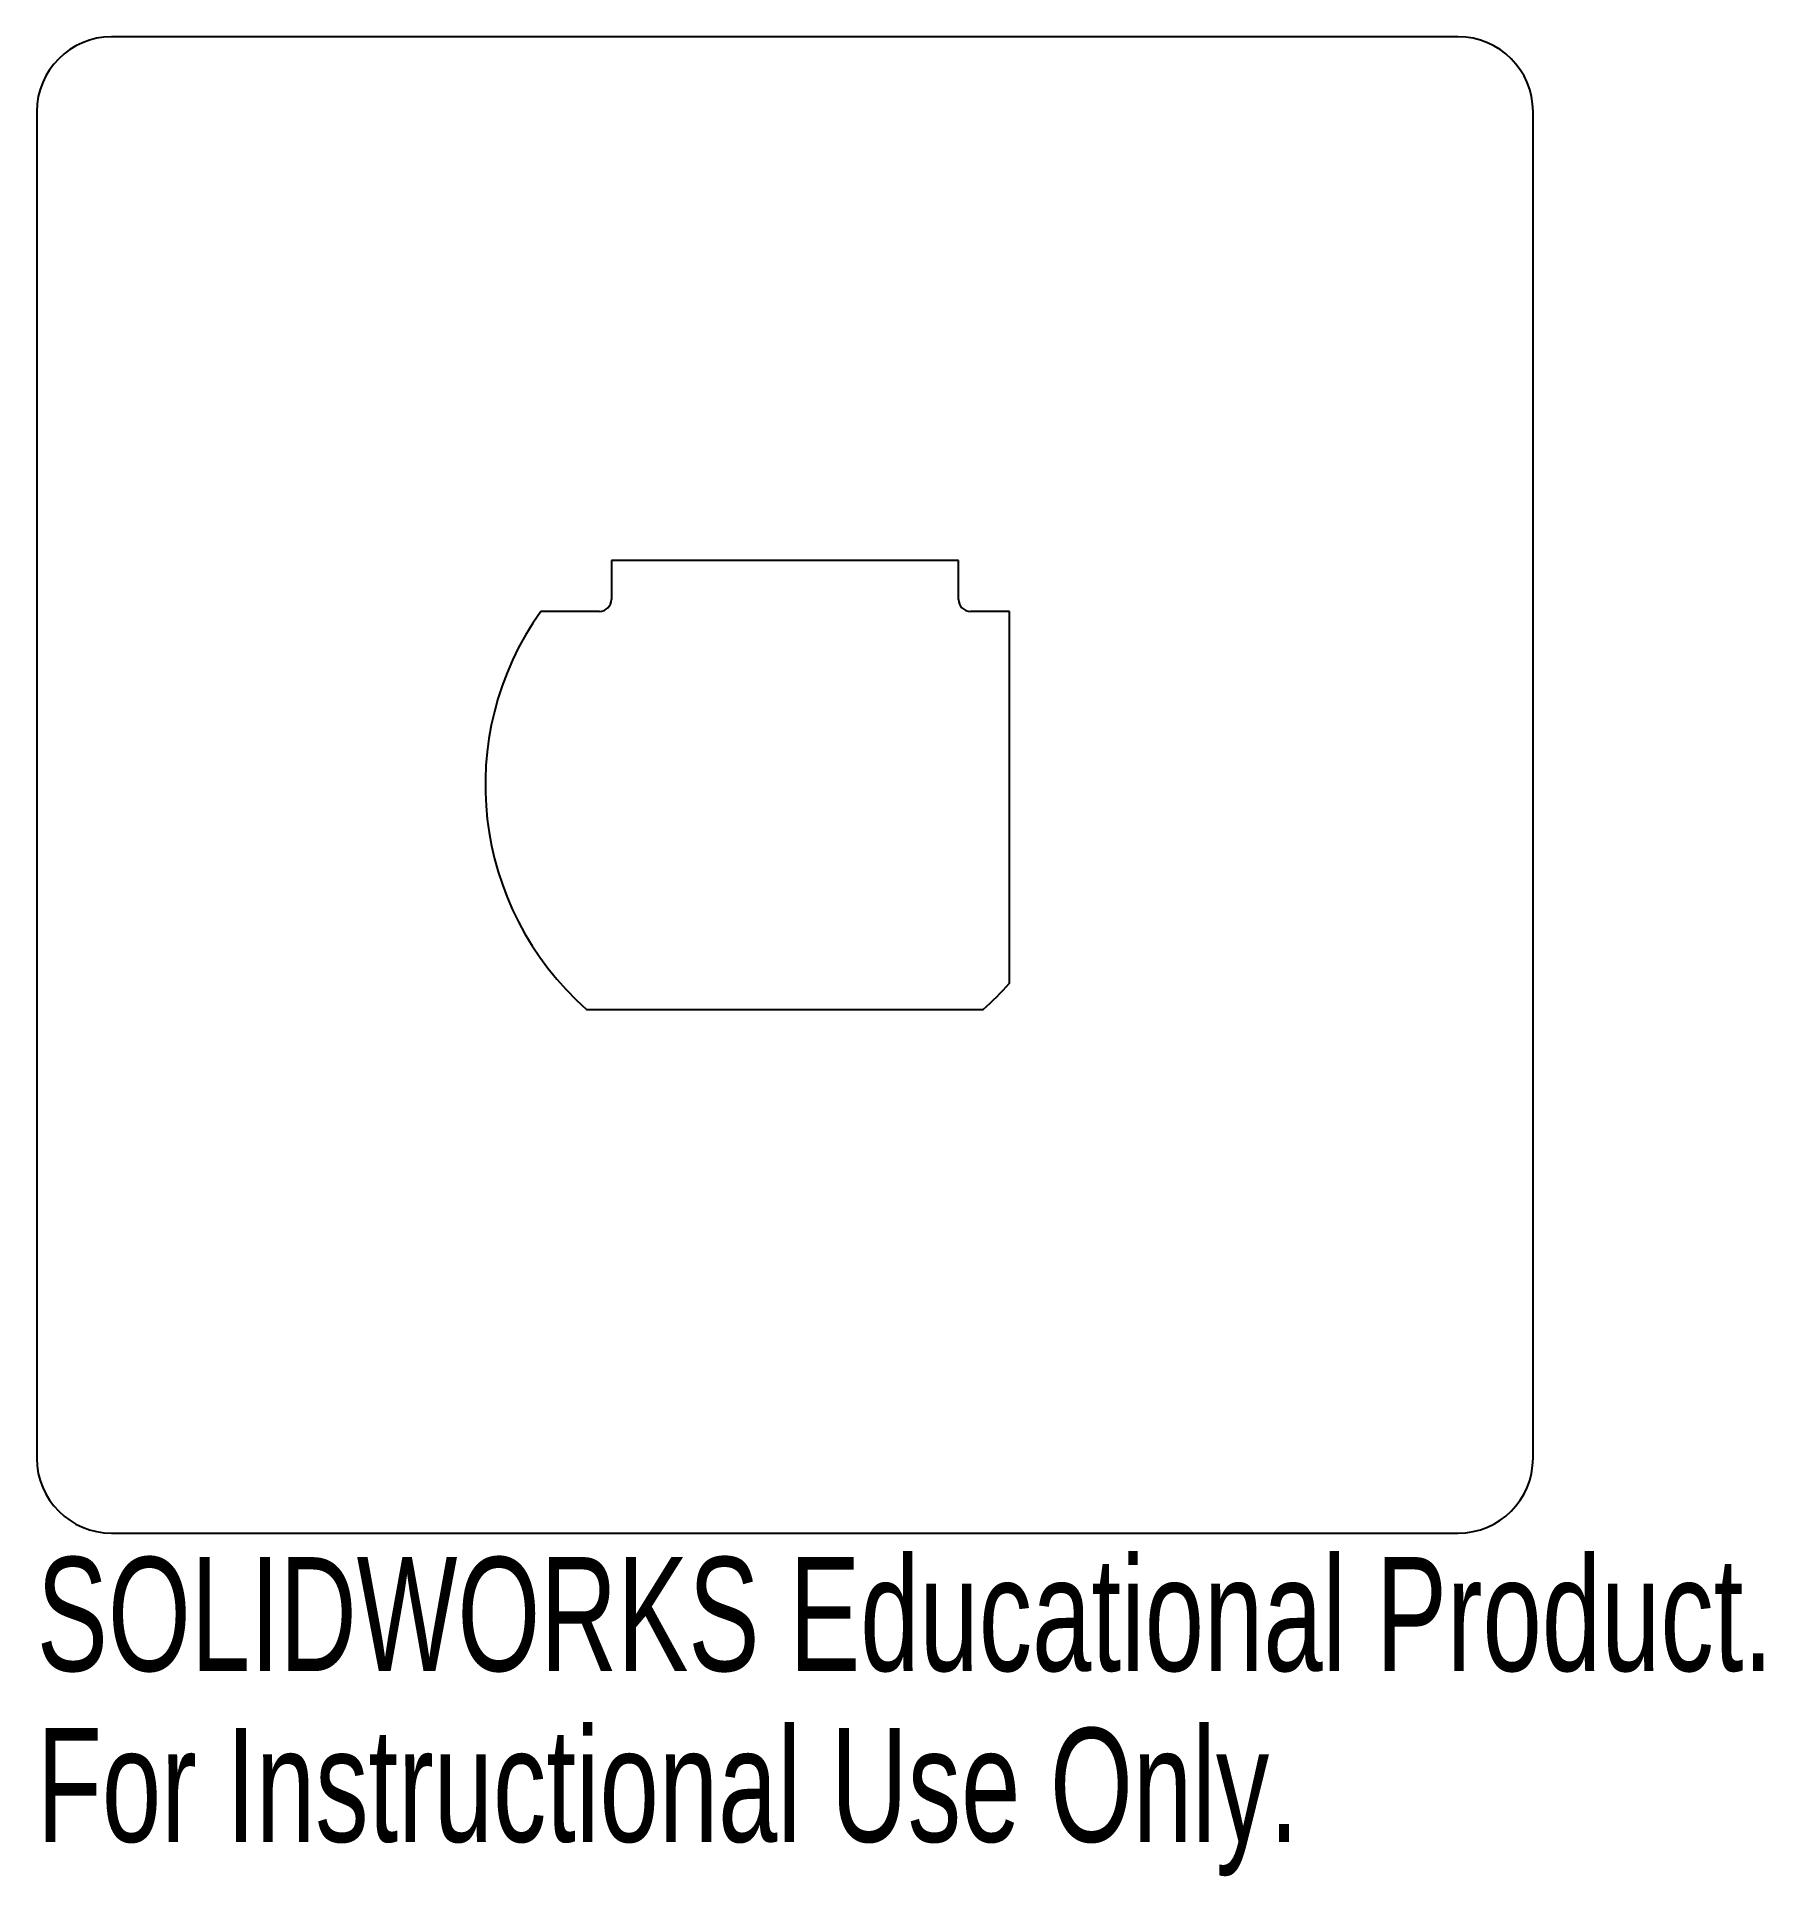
# Model space of a CAD drawing. Header units: inches. Extents: x 0 to 2.88, y -0.57 to 2.5.
import ezdxf

# ---------------------------------------------------------------- set-up
doc = ezdxf.new("R2010")
doc.units = ezdxf.units.IN
doc.header["$MEASUREMENT"] = 0
doc.styles.add('SLDTEXTSTYLE0', font='TXT', dxfattribs={"width": 0.7})

msp = doc.modelspace()

# ---------------------------------------------------------------- linework, layer by layer
at = {"color": 7, "linetype": 'Continuous', "lineweight": 25}
for p, q in [((2.375, 2.5), (0.125, 2.5)), ((0, 2.375), (0, 0.125)), ((2.5, 0.125), (2.5, 2.375)), ((0.96, 1.625), (0.96, 1.56)), ((1.54, 1.625), (0.96, 1.625)), ((1.54, 1.56), (1.54, 1.625)), ((0.94, 1.54), (0.8421, 1.54)), ((1.625, 1.54), (1.56, 1.54)), ((1.625, 0.9185), (1.625, 1.54)), ((0.9185, 0.875), (1.5815, 0.875)), ((0.125, 0), (2.375, 0))]:
    msp.add_line(p, q, dxfattribs=at)
for centre, radius, start, end in [((0.125, 2.375), 0.125, 90, 180), ((2.375, 2.375), 0.125, 0, 90), ((1.25, 1.25), 0.5005, 144.5902, 228.5255), ((0.94, 1.56), 0.02, 270, 0), ((1.56, 1.56), 0.02, 180, 270), ((1.25, 1.25), 0.5005, 311.4745, 318.5255), ((0.125, 0.125), 0.125, 180, 270), ((2.375, 0.125), 0.125, 270, 0)]:
    msp.add_arc(centre, radius, start, end, dxfattribs=at)

# ---------------------------------------------------------------- texts
at = {"color": 7, "linetype": 'Continuous', "char_height": 0.1903, "attachment_point": 1, "style": 'SLDTEXTSTYLE0'}
for s, insert in [('SOLIDWORKS Educational Product.', (0, -0.0401)), ('For Instructional Use Only.', (0, -0.3256))]:
    msp.add_mtext(s, dxfattribs=dict(at, insert=insert))

doc.saveas('drawing.dxf')
